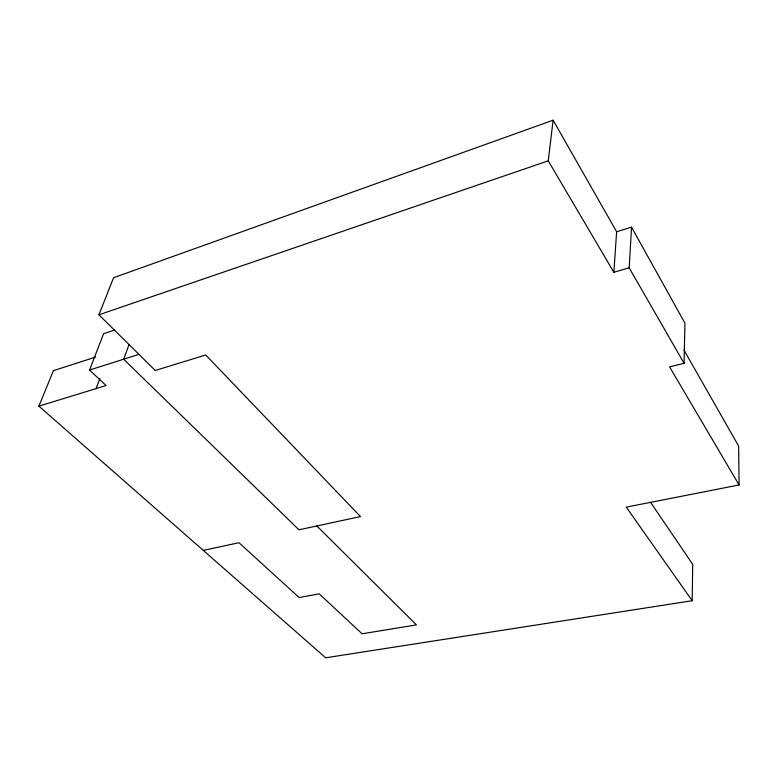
<?xml version="1.0" encoding="UTF-8"?>
<svg xmlns="http://www.w3.org/2000/svg" width="778" height="778" viewBox="0 0 778 778"><rect width="100%" height="100%" fill="white"/><g stroke="black" fill="none" stroke-linecap="round" stroke-linejoin="round"><path stroke-width="1.17" d="M95.616 357.053L53.4 370.659L38.9 406.145L325.681 657.799L692.196 600.713L692.702 564.332L650.622 502.374M692.196 600.713L626.251 507.13L739.1 484.966L669.557 366.856L684.076 363.277L684.922 323.133L631.542 227.205L616.633 231.766L613.861 272.271L629.169 267.836L631.542 227.205M613.861 272.271L548.247 160.832L553.119 120.201L113.549 277.746L98.942 314.798L155.24 370.474L205.732 354.992L360.486 516.573L298.956 529.808L123.663 359.222L128.973 344.771M96.044 388.621L99.885 378.468M38.9 406.145L106.08 385.548L89.558 370.027L103.6 333.704L114.784 329.979M98.942 314.798L548.247 160.832M89.558 370.027L138.961 354.369M203.291 550.396L238.972 542.713L299.151 597.562L319.213 593.857L362.081 633.798L416.463 624.89L316.831 525.957M629.169 267.836L684.076 363.277M553.119 120.201L616.633 231.766M683.969 350.071L738.633 446.086L739.1 484.966"/></g></svg>
